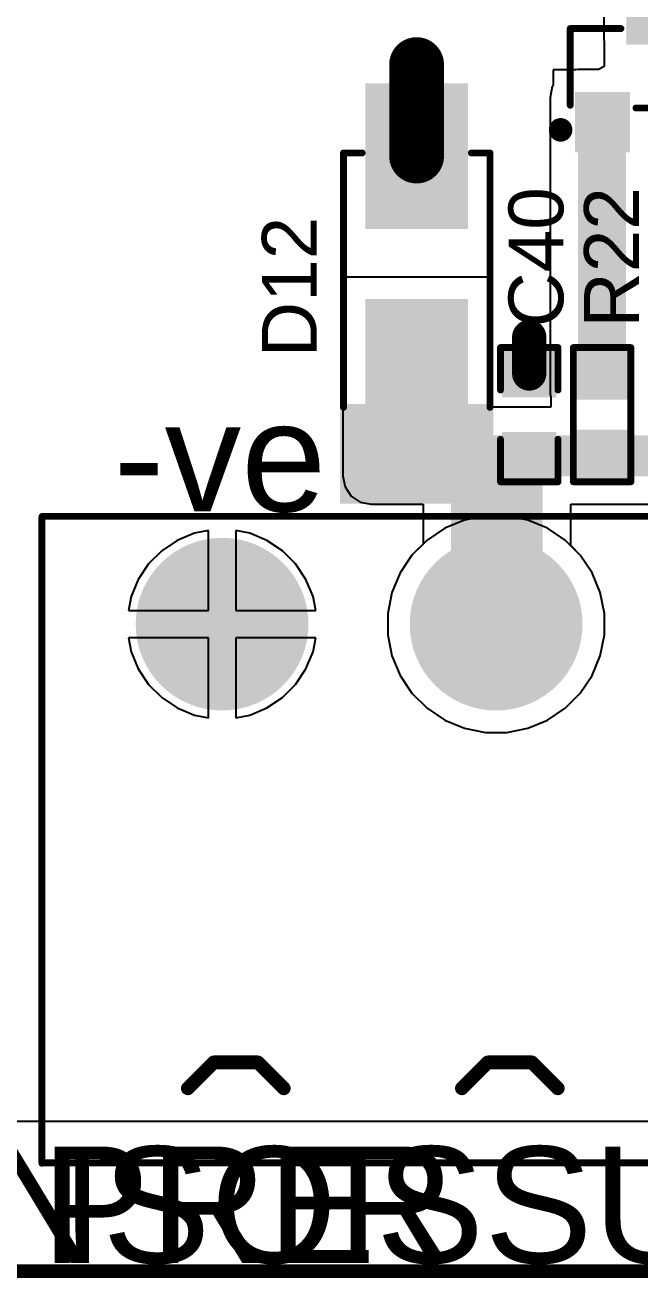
# Model space of a CAD drawing. Header units: millimetres. Extents: x 0 to 214, y 0 to 214.
# Drawn here: x 6.725 to 7.174, y -0.114 to 0.801 of the extents above; entities that cross this region are included whole.
import ezdxf

# ---------------------------------------------------------------- set-up
doc = ezdxf.new("R2010")
doc.units = ezdxf.units.MM
doc.header["$MEASUREMENT"] = 0
for name, color, linetype in [('BottomLayer', 5, 'Continuous'), ('BottomSolder', 6, 'Continuous'), ('Mechanical2', 216, 'Continuous'), ('MultiLayer', 9, 'Continuous'), ('PadHoleLayer', 156, 'Continuous'), ('TopLayer', 1, 'Continuous'), ('TopOverlay', 2, 'Continuous'), ('TopPaste', 8, 'Continuous'), ('TopSolder', 216, 'Continuous'), ('ViaHoleLayer', 16, 'Continuous')]:
    doc.layers.add(name, color=color, linetype=linetype)
doc.styles.add('Arial', font='', dxfattribs={"height": 0.2})
doc.styles.get('Arial').set_extended_font_data('Arial')

# ---------------------------------------------------------------- blocks, each defined once
blk = doc.blocks.new('TBP01R1_508_04BE_107')
at = {"layer": 'BottomLayer'}
blk.add_hatch(color=5, dxfattribs=at).paths.add_polyline_path([(-0.25906, 0.05906), (-0.14094, 0.05906), (-0.14094, -0.05906), (-0.25906, -0.05906)])
h = blk.add_hatch(color=5, dxfattribs=at)
edge = h.paths.add_edge_path()
edge.add_arc((0, 0), 0.05906, 0, 360)
h = blk.add_hatch(color=5, dxfattribs=at)
edge = h.paths.add_edge_path()
edge.add_arc((0.2, 0), 0.05906, 0, 360)
h = blk.add_hatch(color=5, dxfattribs=at)
edge = h.paths.add_edge_path()
edge.add_arc((0.4, 0), 0.05906, 0, 360)
at = {"layer": 'BottomSolder'}
blk.add_hatch(color=6, dxfattribs=at).paths.add_polyline_path([(-0.26306, 0.06306), (-0.13694, 0.06306), (-0.13694, -0.06306), (-0.26306, -0.06306)])
h = blk.add_hatch(color=6, dxfattribs=at)
edge = h.paths.add_edge_path()
edge.add_arc((0, 0), 0.06306, 0, 360)
h = blk.add_hatch(color=6, dxfattribs=at)
edge = h.paths.add_edge_path()
edge.add_arc((0.2, 0), 0.06306, 0, 360)
h = blk.add_hatch(color=6, dxfattribs=at)
edge = h.paths.add_edge_path()
edge.add_arc((0.4, 0), 0.06306, 0, 360)
at = {"layer": 'MultiLayer'}
blk.add_hatch(color=9, dxfattribs=at).paths.add_polyline_path([(-0.25906, 0.05906), (-0.14094, 0.05906), (-0.14094, -0.05906), (-0.25906, -0.05906)])
h = blk.add_hatch(color=9, dxfattribs=at)
edge = h.paths.add_edge_path()
edge.add_arc((0, 0), 0.05906, 0, 360)
h = blk.add_hatch(color=9, dxfattribs=at)
edge = h.paths.add_edge_path()
edge.add_arc((0.2, 0), 0.05906, 0, 360)
h = blk.add_hatch(color=9, dxfattribs=at)
edge = h.paths.add_edge_path()
edge.add_arc((0.4, 0), 0.05906, 0, 360)
at = {"layer": 'PadHoleLayer'}
h = blk.add_hatch(color=156, dxfattribs=at)
edge = h.paths.add_edge_path()
edge.add_arc((-0.2, 0), 0.03346, 0, 360)
h = blk.add_hatch(color=156, dxfattribs=at)
edge = h.paths.add_edge_path()
edge.add_arc((0, 0), 0.03346, 0, 360)
h = blk.add_hatch(color=156, dxfattribs=at)
edge = h.paths.add_edge_path()
edge.add_arc((0.2, 0), 0.03346, 0, 360)
h = blk.add_hatch(color=156, dxfattribs=at)
edge = h.paths.add_edge_path()
edge.add_arc((0.4, 0), 0.03346, 0, 360)
at = {"layer": 'TopLayer'}
blk.add_hatch(color=1, dxfattribs=at).paths.add_polyline_path([(-0.25906, 0.05906), (-0.14094, 0.05906), (-0.14094, -0.05906), (-0.25906, -0.05906)])
h = blk.add_hatch(color=1, dxfattribs=at)
edge = h.paths.add_edge_path()
edge.add_arc((0, 0), 0.05906, 0, 360)
h = blk.add_hatch(color=1, dxfattribs=at)
edge = h.paths.add_edge_path()
edge.add_arc((0.2, 0), 0.05906, 0, 360)
h = blk.add_hatch(color=1, dxfattribs=at)
edge = h.paths.add_edge_path()
edge.add_arc((0.4, 0), 0.05906, 0, 360)
at = {"layer": 'TopSolder'}
blk.add_hatch(color=216, dxfattribs=at).paths.add_polyline_path([(-0.26306, 0.06306), (-0.13694, 0.06306), (-0.13694, -0.06306), (-0.26306, -0.06306)])
h = blk.add_hatch(color=216, dxfattribs=at)
edge = h.paths.add_edge_path()
edge.add_arc((0, 0), 0.06306, 0, 360)
h = blk.add_hatch(color=216, dxfattribs=at)
edge = h.paths.add_edge_path()
edge.add_arc((0.2, 0), 0.06306, 0, 360)
h = blk.add_hatch(color=216, dxfattribs=at)
edge = h.paths.add_edge_path()
edge.add_arc((0.4, 0), 0.06306, 0, 360)
at = {"layer": 'TopOverlay'}
for points, const_width in [([(-0.3315, 0.3937), (-0.3315, -0.07874)], 0.005), ([(0.53126, 0.39346), (-0.3315, 0.39346)], 0.005), ([(0.5315, 0.3937), (0.5315, -0.0785)], 0.005), ([(-0.226, 0.32), (-0.245, 0.339)], 0.01), ([(-0.175, 0.339), (-0.194, 0.32)], 0.01), ([(-0.026, 0.32), (-0.045, 0.339)], 0.01), ([(0.025, 0.339), (0.006, 0.32)], 0.01), ([(0.174, 0.32), (0.155, 0.339)], 0.01), ([(0.225, 0.339), (0.206, 0.32)], 0.01), ([(0.374, 0.32), (0.355, 0.339)], 0.01), ([(0.425, 0.339), (0.406, 0.32)], 0.01), ([(-0.194, 0.32), (-0.226, 0.32)], 0.01), ([(0.006, 0.32), (-0.026, 0.32)], 0.01), ([(0.206, 0.32), (0.174, 0.32)], 0.01), ([(0.406, 0.32), (0.374, 0.32)], 0.01), ([(0.53126, -0.07874), (-0.3315, -0.07874)], 0.005), ([(0.5315, -0.0785), (0.53126, -0.07874)], 0.005)]:
    blk.add_lwpolyline(points, dxfattribs=dict(at, const_width=const_width))
for points, const_width in [([(-0.33275, 0.3937, 1), (-0.33025, 0.3937, 1)], 0.0025), ([(-0.33275, 0.39346, 1), (-0.33025, 0.39346, 1)], 0.0025), ([(0.53001, 0.39346, 1), (0.53251, 0.39346, 1)], 0.0025), ([(0.53025, 0.3937, 1), (0.53275, 0.3937, 1)], 0.0025), ([(-0.2475, 0.339, 1), (-0.2425, 0.339, 1)], 0.005), ([(-0.1775, 0.339, 1), (-0.1725, 0.339, 1)], 0.005), ([(-0.0475, 0.339, 1), (-0.0425, 0.339, 1)], 0.005), ([(0.0225, 0.339, 1), (0.0275, 0.339, 1)], 0.005), ([(0.1525, 0.339, 1), (0.1575, 0.339, 1)], 0.005), ([(0.2225, 0.339, 1), (0.2275, 0.339, 1)], 0.005), ([(0.3525, 0.339, 1), (0.3575, 0.339, 1)], 0.005), ([(0.4225, 0.339, 1), (0.4275, 0.339, 1)], 0.005), ([(-0.2285, 0.32, 1), (-0.2235, 0.32, 1)], 0.005), ([(-0.2285, 0.32, 1), (-0.2235, 0.32, 1)], 0.005), ([(-0.1965, 0.32, 1), (-0.1915, 0.32, 1)], 0.005), ([(-0.1965, 0.32, 1), (-0.1915, 0.32, 1)], 0.005), ([(-0.0285, 0.32, 1), (-0.0235, 0.32, 1)], 0.005), ([(-0.0285, 0.32, 1), (-0.0235, 0.32, 1)], 0.005), ([(0.0035, 0.32, 1), (0.0085, 0.32, 1)], 0.005), ([(0.0035, 0.32, 1), (0.0085, 0.32, 1)], 0.005), ([(0.1715, 0.32, 1), (0.1765, 0.32, 1)], 0.005), ([(0.1715, 0.32, 1), (0.1765, 0.32, 1)], 0.005), ([(0.2035, 0.32, 1), (0.2085, 0.32, 1)], 0.005), ([(0.2035, 0.32, 1), (0.2085, 0.32, 1)], 0.005), ([(0.3715, 0.32, 1), (0.3765, 0.32, 1)], 0.005), ([(0.3715, 0.32, 1), (0.3765, 0.32, 1)], 0.005), ([(0.4035, 0.32, 1), (0.4085, 0.32, 1)], 0.005), ([(0.4035, 0.32, 1), (0.4085, 0.32, 1)], 0.005), ([(-0.20306, -0.067, 1), (-0.21094, -0.067, 1)], 0.00787), ([(-0.21291, -0.067, 1), (-0.20897, -0.067, 1)], 0.00394), ([(-0.20503, -0.067, 1), (-0.20109, -0.067, 1)], 0.00394), ([(-0.33275, -0.07874, 1), (-0.33025, -0.07874, 1)], 0.0025), ([(-0.33275, -0.07874, 1), (-0.33025, -0.07874, 1)], 0.0025), ([(0.53001, -0.07874, 1), (0.53251, -0.07874, 1)], 0.0025), ([(0.53001, -0.07874, 1), (0.53251, -0.07874, 1)], 0.0025), ([(0.53025, -0.0785, 1), (0.53275, -0.0785, 1)], 0.0025), ([(0.53025, -0.0785, 1), (0.53275, -0.0785, 1)], 0.0025)]:
    blk.add_lwpolyline(points, format="xyb", close=True, dxfattribs=dict(at, const_width=const_width))
blk = doc.blocks.new('SMA_110')
at = {"layer": 'TopLayer'}
for points in [[(-0.12795, 0.03346), (-0.02953, 0.03346), (-0.02953, -0.03346), (-0.12795, -0.03346)], [(0.02953, 0.03346), (0.12795, 0.03346), (0.12795, -0.03346), (0.02953, -0.03346)]]:
    blk.add_hatch(color=1, dxfattribs=at).paths.add_polyline_path(points)
at = {"layer": 'TopOverlay'}
for points in [[(-0.175, -0.05597), (-0.12906, -0.05597), (-0.12906, 0.05598), (-0.175, 0.05598)], [(-0.12992, 0.03638), (-0.1022, 0.03638), (-0.1022, 0.05598), (-0.12992, 0.05598)], [(-0.12992, -0.05598), (-0.1022, -0.05598), (-0.1022, -0.03638), (-0.12992, -0.03638)]]:
    blk.add_hatch(color=2, dxfattribs=at).paths.add_polyline_path(points)
at = {"layer": 'TopPaste'}
for points in [[(-0.12795, 0.03346), (-0.02953, 0.03346), (-0.02953, -0.03346), (-0.12795, -0.03346)], [(0.02953, 0.03346), (0.12795, 0.03346), (0.12795, -0.03346), (0.02953, -0.03346)]]:
    blk.add_hatch(color=8, dxfattribs=at).paths.add_polyline_path(points)
at = {"layer": 'TopSolder'}
for points in [[(-0.13195, 0.03746), (-0.02553, 0.03746), (-0.02553, -0.03746), (-0.13195, -0.03746)], [(0.02553, 0.03746), (0.13195, 0.03746), (0.13195, -0.03746), (0.02553, -0.03746)]]:
    blk.add_hatch(color=216, dxfattribs=at).paths.add_polyline_path(points)
at = {"layer": 'TopOverlay', "const_width": 0.005}
for points in [[(-0.10465, 0.05345), (0.08115, 0.05345)], [(0.08115, 0.05345), (0.08115, 0.03985)], [(0.08115, -0.03985), (0.08115, -0.05345)], [(-0.10465, -0.05345), (0.08115, -0.05345)]]:
    blk.add_lwpolyline(points, dxfattribs=at)
at = {"layer": 'TopOverlay', "const_width": 0.0025}
for points in [[(-0.1059, 0.05345, 1), (-0.1034, 0.05345, 1)], [(0.0799, 0.05345, 1), (0.0824, 0.05345, 1)], [(0.0799, 0.05345, 1), (0.0824, 0.05345, 1)], [(0.0799, 0.03985, 1), (0.0824, 0.03985, 1)], [(0.0799, -0.03985, 1), (0.0824, -0.03985, 1)], [(-0.1059, -0.05345, 1), (-0.1034, -0.05345, 1)], [(0.0799, -0.05345, 1), (0.0824, -0.05345, 1)], [(0.0799, -0.05345, 1), (0.0824, -0.05345, 1)]]:
    blk.add_lwpolyline(points, format="xyb", close=True, dxfattribs=at)
blk = doc.blocks.new('SOT_23_116')
at = {"layer": 'TopLayer'}
for points in [[(-0.01614, 0.05748), (0.01614, 0.05748), (0.01614, 0.02126), (-0.01614, 0.02126)], [(-0.05354, -0.02126), (-0.02126, -0.02126), (-0.02126, -0.05748), (-0.05354, -0.05748)], [(0.02126, -0.02126), (0.05354, -0.02126), (0.05354, -0.05748), (0.02126, -0.05748)]]:
    blk.add_hatch(color=1, dxfattribs=at).paths.add_polyline_path(points)
at = {"layer": 'TopPaste'}
for points in [[(-0.01614, 0.05748), (0.01614, 0.05748), (0.01614, 0.02126), (-0.01614, 0.02126)], [(-0.05354, -0.02126), (-0.02126, -0.02126), (-0.02126, -0.05748), (-0.05354, -0.05748)], [(0.02126, -0.02126), (0.05354, -0.02126), (0.05354, -0.05748), (0.02126, -0.05748)]]:
    blk.add_hatch(color=8, dxfattribs=at).paths.add_polyline_path(points)
at = {"layer": 'TopSolder'}
for points in [[(-0.02014, 0.06148), (0.02014, 0.06148), (0.02014, 0.01726), (-0.02014, 0.01726)], [(-0.05754, -0.01726), (-0.01726, -0.01726), (-0.01726, -0.06148), (-0.05754, -0.06148)], [(0.01726, -0.01726), (0.05754, -0.01726), (0.05754, -0.06148), (0.01726, -0.06148)]]:
    blk.add_hatch(color=216, dxfattribs=at).paths.add_polyline_path(points)
at = {"layer": 'TopOverlay', "const_width": 0.005}
for points in [[(-0.061, -0.027), (-0.061, 0.029)], [(-0.061, 0.029), (-0.024, 0.029)], [(0.024, 0.029), (0.061, 0.029)], [(0.061, -0.027), (0.061, 0.029)], [(-0.013, -0.029), (0.013, -0.029)]]:
    blk.add_lwpolyline(points, dxfattribs=at)
at = {"layer": 'TopOverlay'}
for points, const_width in [([(-0.06225, 0.029, 1), (-0.05975, 0.029, 1)], 0.0025), ([(-0.06225, 0.029, 1), (-0.05975, 0.029, 1)], 0.0025), ([(-0.02525, 0.029, 1), (-0.02275, 0.029, 1)], 0.0025), ([(0.02275, 0.029, 1), (0.02525, 0.029, 1)], 0.0025), ([(0.05975, 0.029, 1), (0.06225, 0.029, 1)], 0.0025), ([(0.05975, 0.029, 1), (0.06225, 0.029, 1)], 0.0025), ([(-0.06225, -0.027, 1), (-0.05975, -0.027, 1)], 0.0025), ([(-0.01425, -0.029, 1), (-0.01175, -0.029, 1)], 0.0025), ([(0.01175, -0.029, 1), (0.01425, -0.029, 1)], 0.0025), ([(0.05975, -0.027, 1), (0.06225, -0.027, 1)], 0.0025), ([(-0.06439, -0.045, 1), (-0.07161, -0.045, 1)], 0.01), ([(-0.07411, -0.045, 1), (-0.06911, -0.045, 1)], 0.005), ([(-0.06689, -0.045, 1), (-0.06189, -0.045, 1)], 0.005)]:
    blk.add_lwpolyline(points, format="xyb", close=True, dxfattribs=dict(at, const_width=const_width))
blk = doc.blocks.new('C__0603_195')
at = {"layer": 'TopLayer'}
for points in [[(-0.015, 0.0175), (-0.015, -0.0175), (-0.045, -0.0175), (-0.045, 0.0175)], [(0.045, 0.0175), (0.045, -0.0175), (0.015, -0.0175), (0.015, 0.0175)]]:
    blk.add_hatch(color=1, dxfattribs=at).paths.add_polyline_path(points)
at = {"layer": 'TopPaste'}
for points in [[(-0.015, 0.0175), (-0.015, -0.0175), (-0.045, -0.0175), (-0.045, 0.0175)], [(0.045, 0.0175), (0.045, -0.0175), (0.015, -0.0175), (0.015, 0.0175)]]:
    blk.add_hatch(color=8, dxfattribs=at).paths.add_polyline_path(points)
at = {"layer": 'TopSolder'}
for points in [[(-0.01264, 0.01986), (-0.01264, -0.01986), (-0.04736, -0.01986), (-0.04736, 0.01986)], [(0.04736, 0.01986), (0.04736, -0.01986), (0.01264, -0.01986), (0.01264, 0.01986)]]:
    blk.add_hatch(color=216, dxfattribs=at).paths.add_polyline_path(points)
at = {"layer": 'TopOverlay', "const_width": 0.005}
for points in [[(-0.049, 0.021), (-0.018, 0.021)], [(-0.049, 0.021), (-0.049, -0.021)], [(0.018, 0.021), (0.049, 0.021)], [(0.049, 0.021), (0.049, -0.021)], [(-0.049, -0.021), (-0.018, -0.021)], [(0.018, -0.021), (0.049, -0.021)]]:
    blk.add_lwpolyline(points, dxfattribs=at)
at = {"layer": 'TopOverlay', "const_width": 0.0025}
for points in [[(-0.05025, 0.021, 1), (-0.04775, 0.021, 1)], [(-0.05025, 0.021, 1), (-0.04775, 0.021, 1)], [(-0.01925, 0.021, 1), (-0.01675, 0.021, 1)], [(0.01675, 0.021, 1), (0.01925, 0.021, 1)], [(0.04775, 0.021, 1), (0.05025, 0.021, 1)], [(0.04775, 0.021, 1), (0.05025, 0.021, 1)], [(-0.05025, -0.021, 1), (-0.04775, -0.021, 1)], [(-0.05025, -0.021, 1), (-0.04775, -0.021, 1)], [(-0.01925, -0.021, 1), (-0.01675, -0.021, 1)], [(0.01675, -0.021, 1), (0.01925, -0.021, 1)], [(0.04775, -0.021, 1), (0.05025, -0.021, 1)], [(0.04775, -0.021, 1), (0.05025, -0.021, 1)]]:
    blk.add_lwpolyline(points, format="xyb", close=True, dxfattribs=at)
blk = doc.blocks.new('RES_0603_419')
at = {"layer": 'TopLayer'}
for points in [[(-0.015, 0.0175), (-0.015, -0.0175), (-0.045, -0.0175), (-0.045, 0.0175)], [(0.045, 0.0175), (0.045, -0.0175), (0.015, -0.0175), (0.015, 0.0175)]]:
    blk.add_hatch(color=1, dxfattribs=at).paths.add_polyline_path(points)
at = {"layer": 'TopPaste'}
for points in [[(-0.015, 0.0175), (-0.015, -0.0175), (-0.045, -0.0175), (-0.045, 0.0175)], [(0.045, 0.0175), (0.045, -0.0175), (0.015, -0.0175), (0.015, 0.0175)]]:
    blk.add_hatch(color=8, dxfattribs=at).paths.add_polyline_path(points)
at = {"layer": 'TopSolder'}
for points in [[(-0.011, 0.0215), (-0.011, -0.0215), (-0.049, -0.0215), (-0.049, 0.0215)], [(0.049, 0.0215), (0.049, -0.0215), (0.011, -0.0215), (0.011, 0.0215)]]:
    blk.add_hatch(color=216, dxfattribs=at).paths.add_polyline_path(points)
at = {"layer": 'TopOverlay', "const_width": 0.005}
for points in [[(0.049, 0.021), (-0.049, 0.021)], [(-0.049, -0.021), (-0.049, 0.021)], [(0.049, -0.021), (0.049, 0.021)], [(0.049, -0.021), (-0.049, -0.021)]]:
    blk.add_lwpolyline(points, dxfattribs=at)
at = {"layer": 'TopOverlay', "const_width": 0.0025}
for points in [[(-0.05025, 0.021, 1), (-0.04775, 0.021, 1)], [(-0.05025, 0.021, 1), (-0.04775, 0.021, 1)], [(0.04775, 0.021, 1), (0.05025, 0.021, 1)], [(0.04775, 0.021, 1), (0.05025, 0.021, 1)], [(-0.05025, -0.021, 1), (-0.04775, -0.021, 1)], [(-0.05025, -0.021, 1), (-0.04775, -0.021, 1)], [(0.04775, -0.021, 1), (0.05025, -0.021, 1)], [(0.04775, -0.021, 1), (0.05025, -0.021, 1)]]:
    blk.add_lwpolyline(points, format="xyb", close=True, dxfattribs=at)

msp = doc.modelspace()

# ---------------------------------------------------------------- hatches: boundary and pattern name
at = {"layer": 'BottomLayer'}
h = msp.add_hatch(color=5, dxfattribs=at)
edge = h.paths.add_edge_path()
edge.add_arc((7.01076, 0.77169), 0.01181, 0, 360)
h = msp.add_hatch(color=5, dxfattribs=at)
edge = h.paths.add_edge_path()
edge.add_arc((7.09295, 0.57276), 0.01181, 0, 360)
at = {"layer": 'BottomSolder'}
h = msp.add_hatch(color=6, dxfattribs=at)
edge = h.paths.add_edge_path()
edge.add_arc((7.01076, 0.77169), 0.00591, 0, 360)
h = msp.add_hatch(color=6, dxfattribs=at)
edge = h.paths.add_edge_path()
edge.add_arc((7.09295, 0.57276), 0.00591, 0, 360)
at = {"layer": 'TopLayer'}
for points in [[(7.16773, 0.79029), (7.25686, 0.79029), (7.25686, 0.86303), (7.16773, 0.86303)], [(7.12864, 0.53103), (7.16364, 0.53103), (7.16364, 0.74777), (7.12864, 0.74777)], [(6.9774, 0.47103), (7.04433, 0.47103), (7.04433, 0.54729), (6.9774, 0.54729)], [(6.9774, 0.47103), (7.21549, 0.47103), (7.21549, 0.50103), (6.9774, 0.50103)], [(7.03587, 0.36603), (7.10287, 0.36603), (7.10287, 0.50103), (7.03587, 0.50103)]]:
    msp.add_hatch(color=1, dxfattribs=at).paths.add_polyline_path(points)
h = msp.add_hatch(color=1, dxfattribs=at)
edge = h.paths.add_edge_path()
edge.add_arc((7.01076, 0.77169), 0.01181, 0, 360)
h = msp.add_hatch(color=1, dxfattribs=at)
edge = h.paths.add_edge_path()
edge.add_arc((7.09295, 0.57276), 0.01181, 0, 360)
at = {"layer": 'TopSolder'}
h = msp.add_hatch(color=216, dxfattribs=at)
edge = h.paths.add_edge_path()
edge.add_arc((7.01076, 0.77169), 0.00591, 0, 360)
h = msp.add_hatch(color=216, dxfattribs=at)
edge = h.paths.add_edge_path()
edge.add_arc((7.09295, 0.57276), 0.00591, 0, 360)
at = {"layer": 'ViaHoleLayer'}
h = msp.add_hatch(color=16, dxfattribs=at)
edge = h.paths.add_edge_path()
edge.add_arc((7.01076, 0.77169), 0.00591, 0, 360)
h = msp.add_hatch(color=16, dxfattribs=at)
edge = h.paths.add_edge_path()
edge.add_arc((7.09295, 0.57276), 0.00591, 0, 360)

# ---------------------------------------------------------------- linework, layer by layer
at = {"layer": 'BottomLayer'}
for p, q in [((7.06102, 0.44209), (7.04575, 0.43905)), ((7.07659, 0.44209), (7.06102, 0.44209)), ((7.09187, 0.43905), (7.07659, 0.44209)), ((6.85881, 0.43145), (6.84866, 0.42943)), ((6.85881, 0.37303), (6.85881, 0.43145)), ((6.88895, 0.42943), (6.87881, 0.43145)), ((6.87881, 0.43145), (6.87881, 0.37303)), ((7.03136, 0.43309), (7.01841, 0.42444)), ((7.04575, 0.43905), (7.03136, 0.43309)), ((7.10625, 0.43309), (7.09187, 0.43905)), ((7.1192, 0.42444), (7.10625, 0.43309)), ((6.8361, 0.42423), (6.82479, 0.41667)), ((6.84866, 0.42943), (6.8361, 0.42423)), ((6.90152, 0.42423), (6.88895, 0.42943)), ((6.91283, 0.41667), (6.90152, 0.42423)), ((7.01841, 0.42444), (7.0074, 0.41343)), ((7.13021, 0.41343), (7.1192, 0.42444)), ((6.82479, 0.41667), (6.81517, 0.40705)), ((6.92244, 0.40705), (6.91283, 0.41667)), ((7.0074, 0.41343), (6.99875, 0.40048)), ((7.13886, 0.40048), (7.13021, 0.41343)), ((6.81517, 0.40705), (6.80761, 0.39574)), ((6.93, 0.39574), (6.92244, 0.40705)), ((6.80761, 0.39574), (6.8024, 0.38318)), ((6.93521, 0.38318), (6.93, 0.39574)), ((6.99875, 0.40048), (6.99279, 0.38609)), ((7.14482, 0.38609), (7.13886, 0.40048)), ((6.99279, 0.38609), (6.98975, 0.37082)), ((7.14786, 0.37082), (7.14482, 0.38609)), ((6.8024, 0.38318), (6.80039, 0.37303)), ((6.93722, 0.37303), (6.93521, 0.38318)), ((6.80039, 0.37303), (6.85881, 0.37303)), ((6.87881, 0.37303), (6.93722, 0.37303)), ((6.98975, 0.37082), (6.98975, 0.35525)), ((7.14786, 0.35525), (7.14786, 0.37082)), ((6.85881, 0.35303), (6.80039, 0.35303)), ((6.80039, 0.35303), (6.8024, 0.34289)), ((6.85881, 0.29461), (6.85881, 0.35303)), ((6.93722, 0.35303), (6.87881, 0.35303)), ((6.87881, 0.35303), (6.87881, 0.29461)), ((6.93521, 0.34289), (6.93722, 0.35303)), ((6.98975, 0.35525), (6.99279, 0.33997)), ((7.14482, 0.33997), (7.14786, 0.35525)), ((6.8024, 0.34289), (6.80761, 0.33032)), ((6.93, 0.33032), (6.93521, 0.34289)), ((6.99279, 0.33997), (6.99875, 0.32559)), ((7.13886, 0.32559), (7.14482, 0.33997)), ((6.80761, 0.33032), (6.81517, 0.31901)), ((6.92244, 0.31901), (6.93, 0.33032)), ((6.99875, 0.32559), (7.0074, 0.31264)), ((7.13021, 0.31264), (7.13886, 0.32559)), ((6.81517, 0.31901), (6.82479, 0.30939)), ((6.91283, 0.30939), (6.92244, 0.31901)), ((7.0074, 0.31264), (7.01841, 0.30163)), ((7.1192, 0.30163), (7.13021, 0.31264)), ((6.82479, 0.30939), (6.8361, 0.30184)), ((6.90152, 0.30184), (6.91283, 0.30939)), ((6.8361, 0.30184), (6.84866, 0.29663)), ((6.84866, 0.29663), (6.85881, 0.29461)), ((6.87881, 0.29461), (6.88895, 0.29663)), ((6.88895, 0.29663), (6.90152, 0.30184)), ((7.01841, 0.30163), (7.03136, 0.29297)), ((7.03136, 0.29297), (7.04575, 0.28702)), ((7.09187, 0.28702), (7.10625, 0.29297)), ((7.10625, 0.29297), (7.1192, 0.30163)), ((7.04575, 0.28702), (7.06102, 0.28398)), ((7.06102, 0.28398), (7.07659, 0.28398)), ((7.07659, 0.28398), (7.09187, 0.28702)), ((7.70061, -0.0001), (4.52522, -0.0001))]:
    msp.add_line(p, q, dxfattribs=at)
at = {"layer": 'Mechanical2', "const_width": 0.01}
msp.add_lwpolyline([(-0.10933, -0.10943), (7.96154, -0.10943)], dxfattribs=at)
at = {"layer": 'TopLayer'}
for p, q in [((7.14733, 0.81954), (7.14733, 0.79029)), ((7.14733, 0.79029), (7.14773, 0.78832)), ((7.14773, 0.78832), (7.14773, 0.77029)), ((7.14773, 0.77029), (7.14361, 0.76817)), ((7.12667, 0.76777), (7.11032, 0.76777)), ((7.11032, 0.76777), (7.11032, 0.75636)), ((7.12864, 0.76817), (7.12667, 0.76777)), ((7.14361, 0.76817), (7.12864, 0.76817)), ((7.1098, 0.75558), (7.10825, 0.74777)), ((7.11032, 0.75636), (7.1098, 0.75558)), ((7.10825, 0.74777), (7.10825, 0.53103)), ((7.06433, 0.61651), (6.9574, 0.61651)), ((6.9574, 0.61651), (6.9574, 0.54926)), ((7.06433, 0.54926), (7.06433, 0.61651)), ((6.9574, 0.54926), (6.95701, 0.54729)), ((7.06472, 0.54729), (7.06433, 0.54926)), ((6.95701, 0.54729), (6.95701, 0.50103)), ((7.06472, 0.52143), (7.06472, 0.54729)), ((7.10825, 0.53103), (7.10864, 0.52906)), ((7.10864, 0.52906), (7.10864, 0.52143)), ((7.10864, 0.52143), (7.06472, 0.52143)), ((6.95701, 0.50103), (6.95701, 0.47103)), ((6.95701, 0.47103), (6.95856, 0.46323)), ((6.95856, 0.46323), (6.96298, 0.45662)), ((6.96298, 0.45662), (6.9696, 0.45219)), ((6.9696, 0.45219), (6.9774, 0.45064)), ((6.9774, 0.45064), (7.01548, 0.45064)), ((7.01548, 0.45064), (7.01548, 0.4215)), ((7.12326, 0.42038), (7.12326, 0.45064)), ((7.12326, 0.45064), (7.21548, 0.45064)), ((6.85881, 0.43145), (6.84866, 0.42943)), ((6.85881, 0.37303), (6.85881, 0.43145)), ((6.88895, 0.42943), (6.87881, 0.43145)), ((6.87881, 0.43145), (6.87881, 0.37303)), ((6.8361, 0.42423), (6.82479, 0.41667)), ((6.84866, 0.42943), (6.8361, 0.42423)), ((6.90152, 0.42423), (6.88895, 0.42943)), ((6.91283, 0.41667), (6.90152, 0.42423)), ((7.01548, 0.4215), (7.0074, 0.41343)), ((6.82479, 0.41667), (6.81517, 0.40705)), ((6.92244, 0.40705), (6.91283, 0.41667)), ((7.0074, 0.41343), (6.99875, 0.40048)), ((7.13021, 0.41343), (7.12326, 0.42038)), ((7.13886, 0.40048), (7.13021, 0.41343)), ((6.81517, 0.40705), (6.80761, 0.39574)), ((6.93, 0.39574), (6.92244, 0.40705)), ((6.80761, 0.39574), (6.8024, 0.38318)), ((6.93521, 0.38318), (6.93, 0.39574)), ((6.99875, 0.40048), (6.99279, 0.38609)), ((7.14482, 0.38609), (7.13886, 0.40048)), ((6.99279, 0.38609), (6.98975, 0.37082)), ((7.14786, 0.37082), (7.14482, 0.38609)), ((6.8024, 0.38318), (6.80039, 0.37303)), ((6.93722, 0.37303), (6.93521, 0.38318)), ((6.80039, 0.37303), (6.85881, 0.37303)), ((6.87881, 0.37303), (6.93722, 0.37303)), ((6.98975, 0.37082), (6.98975, 0.35525)), ((7.14786, 0.35525), (7.14786, 0.37082)), ((6.85881, 0.35303), (6.80039, 0.35303)), ((6.80039, 0.35303), (6.8024, 0.34289)), ((6.85881, 0.29461), (6.85881, 0.35303)), ((6.93722, 0.35303), (6.87881, 0.35303)), ((6.87881, 0.35303), (6.87881, 0.29461)), ((6.93521, 0.34289), (6.93722, 0.35303)), ((6.98975, 0.35525), (6.99279, 0.33997)), ((7.14482, 0.33997), (7.14786, 0.35525)), ((6.8024, 0.34289), (6.80761, 0.33032)), ((6.93, 0.33032), (6.93521, 0.34289)), ((6.99279, 0.33997), (6.99875, 0.32559)), ((7.13886, 0.32559), (7.14482, 0.33997)), ((6.80761, 0.33032), (6.81517, 0.31901)), ((6.92244, 0.31901), (6.93, 0.33032)), ((6.99875, 0.32559), (7.0074, 0.31264)), ((7.13021, 0.31264), (7.13886, 0.32559)), ((6.81517, 0.31901), (6.82479, 0.30939)), ((6.91283, 0.30939), (6.92244, 0.31901)), ((7.0074, 0.31264), (7.01841, 0.30163)), ((7.1192, 0.30163), (7.13021, 0.31264)), ((6.82479, 0.30939), (6.8361, 0.30184)), ((6.90152, 0.30184), (6.91283, 0.30939)), ((6.8361, 0.30184), (6.84866, 0.29663)), ((6.84866, 0.29663), (6.85881, 0.29461)), ((6.87881, 0.29461), (6.88895, 0.29663)), ((6.88895, 0.29663), (6.90152, 0.30184)), ((7.01841, 0.30163), (7.03136, 0.29297)), ((7.03136, 0.29297), (7.04575, 0.28702)), ((7.09187, 0.28702), (7.10625, 0.29297)), ((7.10625, 0.29297), (7.1192, 0.30163)), ((7.04575, 0.28702), (7.06102, 0.28398)), ((7.06102, 0.28398), (7.07659, 0.28398)), ((7.07659, 0.28398), (7.09187, 0.28702)), ((7.70061, -0.0001), (4.2479, -0.0001))]:
    msp.add_line(p, q, dxfattribs=at)
for points, const_width in [([(7.01076, 0.70489), (7.01076, 0.77169)], 0.04), ([(7.01076, 0.70489), (7.01087, 0.70477)], 0.01), ([(7.09295, 0.54607), (7.09295, 0.57276)], 0.025), ([(7.09295, 0.54607), (7.09299, 0.54603)], 0.01)]:
    msp.add_lwpolyline(points, dxfattribs=dict(at, const_width=const_width))
for points, const_width in [([(7.00076, 0.77169, 1), (7.02076, 0.77169, 1)], 0.02), ([(7.00076, 0.70489, 1), (7.02076, 0.70489, 1)], 0.02), ([(7.00826, 0.70489, 1), (7.01326, 0.70489, 1)], 0.005), ([(7.00837, 0.70477, 1), (7.01337, 0.70477, 1)], 0.005), ([(7.0867, 0.57276, 1), (7.0992, 0.57276, 1)], 0.0125), ([(7.0867, 0.54607, 1), (7.0992, 0.54607, 1)], 0.0125), ([(7.09045, 0.54607, 1), (7.09545, 0.54607, 1)], 0.005), ([(7.09049, 0.54603, 1), (7.09549, 0.54603, 1)], 0.005)]:
    msp.add_lwpolyline(points, format="xyb", close=True, dxfattribs=dict(at, const_width=const_width))

# ---------------------------------------------------------------- block references
msp.add_blockref('SOT_23_116', (7.18387, 0.76903))
for name, p, rotation in [('SMA_110', (7.01087, 0.62603), 90), ('C__0603_195', (7.09299, 0.51603), 90), ('RES_0603_419', (7.14614, 0.51603), 270), ('TBP01R1_508_04BE_107', (7.26881, 0.36303), 180)]:
    msp.add_blockref(name, p, dxfattribs=dict(rotation=rotation))

# ---------------------------------------------------------------- texts
at = {"layer": 'TopOverlay', "style": 'Arial'}
for s, height, rotation, p in [('C40', 0.04, 90, (7.11786, 0.57968)), ('R22', 0.04, 90, (7.17299, 0.57968)), ('D12', 0.04, 90, (6.93786, 0.55805)), ('-ve', 0.08, 360, (6.78963, 0.44533)), ('PRESSURE SENSOR', 0.085, 360, (5.85098, -0.10345)), ('PRESSURE SWITCH', 0.085, 360, (6.73681, -0.10345))]:
    msp.add_text(s, height=height, rotation=rotation, dxfattribs=at).set_placement(p)

doc.saveas('drawing.dxf')
